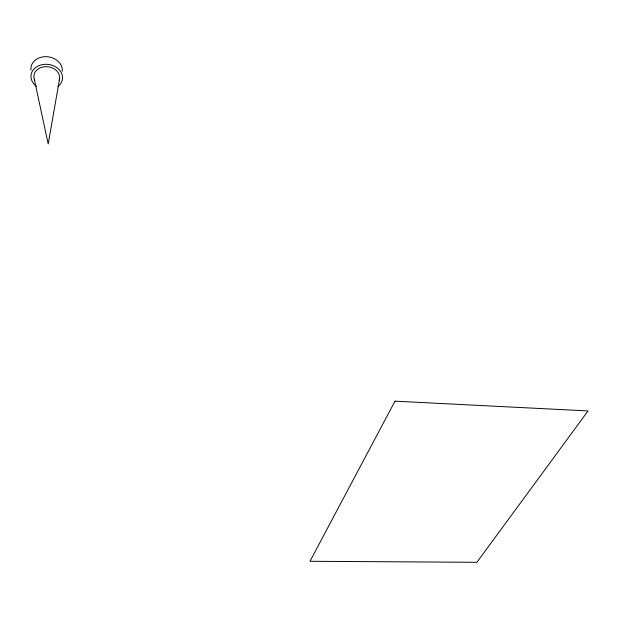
<?xml version="1.0" encoding="UTF-8"?>
<svg xmlns="http://www.w3.org/2000/svg" width="619" height="619" viewBox="0 0 619 619"><rect width="100%" height="100%" fill="white"/><g stroke="black" fill="none" stroke-linecap="round" stroke-linejoin="round"><path stroke-width="0.93" d="M59.532 79.139L48.205 143.987L34.269 79.155M31.004 70.164A15.73 12.72 7.2 0 1 46.464 56.677A15.73 12.72 7.2 0 1 62.217 71.301M36.521 86.358A15.839 12.736 6.8 0 1 34.989 68.059A15.839 12.736 6.8 0 1 57.598 68.237A15.839 12.736 6.8 0 1 57.954 86.536M34.788 80.455A12.929 10.391 6.8 0 1 46.092 66.674A12.929 10.391 6.8 0 1 59.192 80.431M394.999 401.166L309.98 561.286L476.893 562.3L588.05 410.946L394.999 401.166"/></g></svg>
